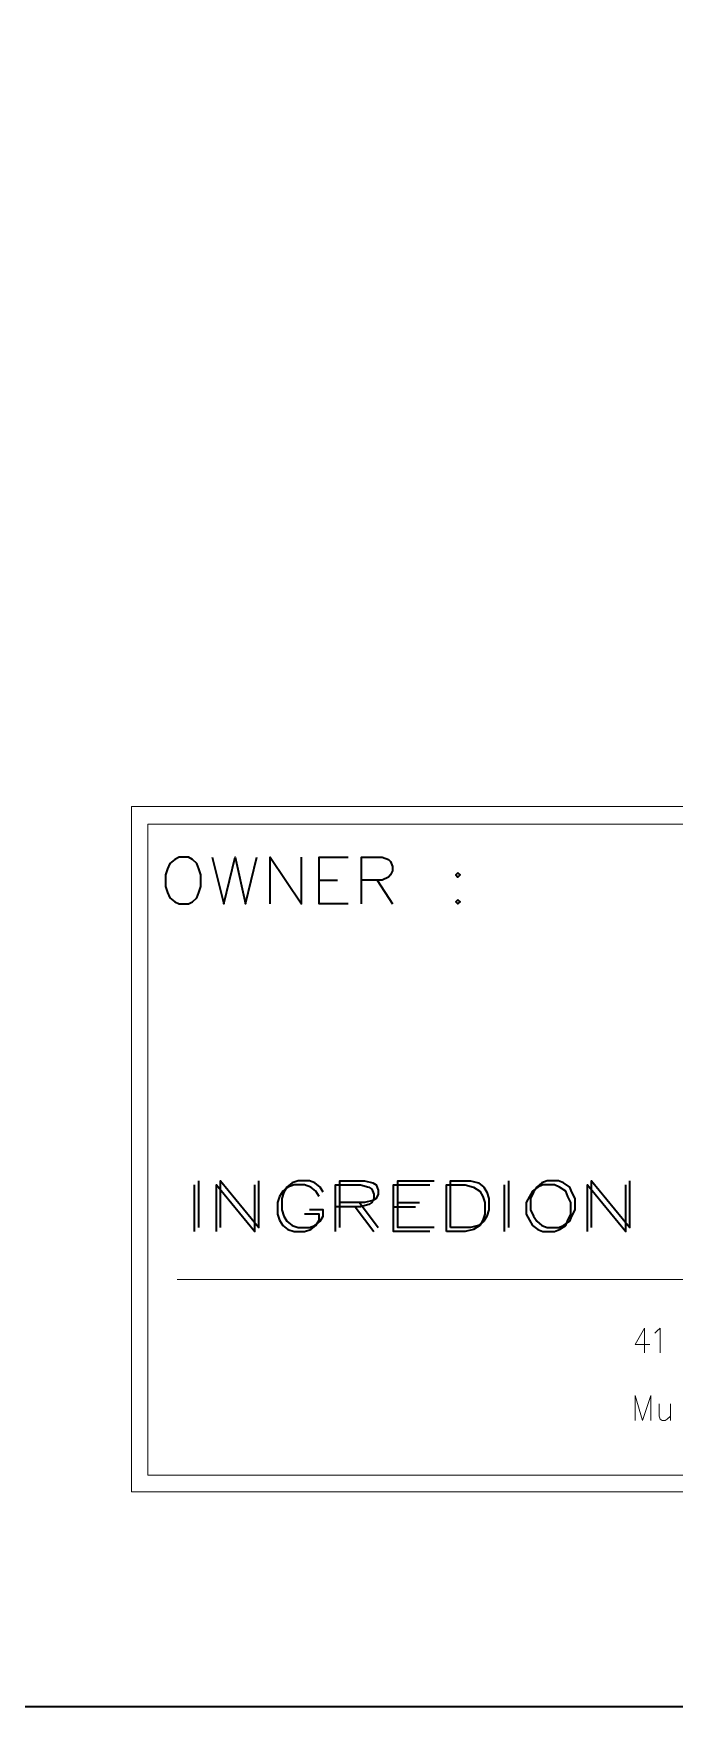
# Model space of a CAD drawing. Header units: millimetres. Extents: x 0 to 1031, y 0 to 726.
# Drawn here: x 242.4 to 310.5, y 0 to 177.8 of the extents above; entities that cross this region are included whole.
import ezdxf

# ---------------------------------------------------------------- set-up
doc = ezdxf.new("R2010")
doc.units = ezdxf.units.MM
doc.header["$LTSCALE"] = 6
doc.layers.add('PDF_Geometry', color=7, linetype='Continuous')

msp = doc.modelspace()

# ---------------------------------------------------------------- linework, layer by layer
at = {"layer": 'PDF_Geometry', "lineweight": 35}
for points in [[(0, 0), (1030.82, 0), (1030.82, 726.22), (0, 726.22)], [(257.86, 90.27), (257.42, 90.05), (256.86, 89.61), (256.64, 89.06), (256.42, 88.39), (256.42, 87.18), (256.64, 86.52), (256.86, 85.97), (257.42, 85.53), (257.86, 85.31), (258.85, 85.31), (259.29, 85.53), (259.73, 85.97), (259.95, 86.52), (260.17, 87.18), (260.17, 88.39), (259.95, 89.06), (259.73, 89.61), (259.29, 90.05), (258.85, 90.27)], [(287.51, 88.62), (287.28, 88.39), (287.51, 88.17), (287.73, 88.39)], [(287.51, 85.75), (287.28, 85.53), (287.51, 85.31), (287.73, 85.53)], [(286.29, 50.48), (286.29, 55.44), (288.28, 55.44), (289.16, 55.22), (289.82, 54.78), (290.15, 54.23), (290.37, 53.57), (290.37, 52.35), (290.15, 51.69), (289.82, 51.14), (289.16, 50.7), (288.28, 50.48)], [(286.73, 50.92), (286.73, 55.88), (288.83, 55.88), (289.71, 55.66), (290.26, 55.22), (290.59, 54.67), (290.81, 54.01), (290.81, 52.79), (290.59, 52.13), (290.26, 51.58), (289.71, 51.14), (288.83, 50.92)], [(296.54, 55.44), (295.99, 55.22), (295.44, 54.78), (295.11, 54.23), (294.78, 53.57), (294.78, 52.35), (295.11, 51.69), (295.44, 51.14), (295.99, 50.7), (296.54, 50.48), (297.76, 50.48), (298.31, 50.7), (298.97, 51.14), (299.19, 51.69), (299.52, 52.35), (299.52, 53.57), (299.19, 54.23), (298.97, 54.78), (298.31, 55.22), (297.76, 55.44)], [(296.98, 55.88), (296.43, 55.66), (295.88, 55.22), (295.55, 54.67), (295.22, 54.01), (295.22, 52.79), (295.55, 52.13), (295.88, 51.58), (296.43, 51.14), (296.98, 50.92), (298.2, 50.92), (298.75, 51.14), (299.41, 51.58), (299.63, 52.13), (299.96, 52.79), (299.96, 54.01), (299.63, 54.67), (299.41, 55.22), (298.75, 55.66), (298.2, 55.88)]]:
    msp.add_lwpolyline(points, close=True, dxfattribs=at)
at = {"layer": 'PDF_Geometry', "lineweight": 9}
for points in [[(423.29, 22.82), (425.17, 22.82), (778.04, 22.82), (778.04, 95.67), (252.79, 95.67), (252.79, 22.82), (425.17, 22.82)], [(257.64, 45.41), (417.34, 45.41)], [(254.55, 24.58), (423.29, 24.58)]]:
    msp.add_lwpolyline(points, dxfattribs=at)
msp.add_lwpolyline([(254.55, 93.8), (254.55, 24.58), (423.29, 24.58), (423.29, 93.8)], close=True, dxfattribs=at)
at = {"layer": 'PDF_Geometry', "lineweight": 35}
for points in [[(261.38, 90.27), (262.6, 85.31), (263.81, 90.27), (264.91, 85.31), (266.12, 90.27)], [(267.56, 85.31), (267.56, 90.27), (270.86, 85.31), (270.86, 90.27)], [(275.82, 85.31), (272.74, 85.31), (272.74, 90.27), (275.82, 90.27)], [(277.26, 85.31), (277.26, 90.27), (279.46, 90.27), (280.12, 90.05), (280.34, 89.83), (280.56, 89.28), (280.56, 88.84), (280.34, 88.39), (280.12, 88.17), (279.46, 87.84), (277.26, 87.84)], [(272.74, 87.84), (274.72, 87.84)], [(278.91, 87.84), (280.56, 85.31)], [(259.51, 50.48), (259.51, 55.44)], [(259.95, 50.92), (259.95, 55.88)], [(261.82, 50.48), (261.82, 55.44), (265.9, 50.48), (265.9, 55.44)], [(262.27, 50.92), (262.27, 55.88), (266.34, 50.92), (266.34, 55.88)], [(272.74, 54.23), (272.41, 54.78), (271.85, 55.22), (271.19, 55.44), (270.09, 55.44), (269.43, 55.22), (268.88, 54.78), (268.55, 54.23), (268.33, 53.57), (268.33, 52.35), (268.55, 51.69), (268.88, 51.14), (269.43, 50.7), (270.09, 50.48), (271.19, 50.48), (271.85, 50.7), (272.41, 51.14), (272.74, 51.69), (272.74, 52.35), (271.19, 52.35)], [(273.18, 54.67), (272.85, 55.22), (272.3, 55.66), (271.74, 55.88), (270.53, 55.88), (269.87, 55.66), (269.32, 55.22), (268.99, 54.67), (268.77, 54.01), (268.77, 52.79), (268.99, 52.13), (269.32, 51.58), (269.87, 51.14), (270.53, 50.92), (271.74, 50.92), (272.3, 51.14), (272.85, 51.58), (273.18, 52.13), (273.18, 52.79), (271.74, 52.79)], [(274.5, 50.48), (274.5, 55.44), (277.14, 55.44), (278.03, 55.22), (278.36, 55), (278.58, 54.45), (278.58, 54.01), (278.36, 53.57), (278.03, 53.35), (277.14, 53.12), (274.5, 53.12)], [(274.94, 50.92), (274.94, 55.88), (277.59, 55.88), (278.47, 55.66), (278.8, 55.44), (279.02, 54.89), (279.02, 54.45), (278.8, 54.01), (278.47, 53.79), (277.59, 53.57), (274.94, 53.57)], [(284.53, 50.48), (280.67, 50.48), (280.67, 55.44), (284.53, 55.44)], [(284.97, 50.92), (281.11, 50.92), (281.11, 55.88), (284.97, 55.88)], [(292.47, 50.48), (292.47, 55.44)], [(292.91, 50.92), (292.91, 55.88)], [(301.28, 50.48), (301.28, 55.44), (305.36, 50.48), (305.36, 55.44)], [(301.72, 50.92), (301.72, 55.88), (305.8, 50.92), (305.8, 55.88)], [(277.03, 53.57), (279.02, 50.92)], [(281.11, 53.57), (283.43, 53.57)], [(276.59, 53.12), (278.58, 50.48)], [(280.67, 53.12), (282.99, 53.12)]]:
    msp.add_lwpolyline(points, dxfattribs=at)
at = {"layer": 'PDF_Geometry', "lineweight": 18}
for points in [[(307.34, 37.58), (307.34, 40.23), (306.35, 38.47), (307.9, 38.47)], [(308.45, 39.68), (308.67, 39.9), (309, 40.23), (309, 37.58)], [(306.35, 30.42), (306.35, 33.07), (307.12, 30.42), (308.01, 33.07), (308.01, 30.42)], [(308.89, 32.18), (308.89, 30.86), (309, 30.53), (309.22, 30.42), (309.55, 30.42), (309.77, 30.53), (310.1, 30.86)], [(310.1, 32.18), (310.1, 30.42)]]:
    msp.add_lwpolyline(points, dxfattribs=at)

doc.saveas('drawing.dxf')
